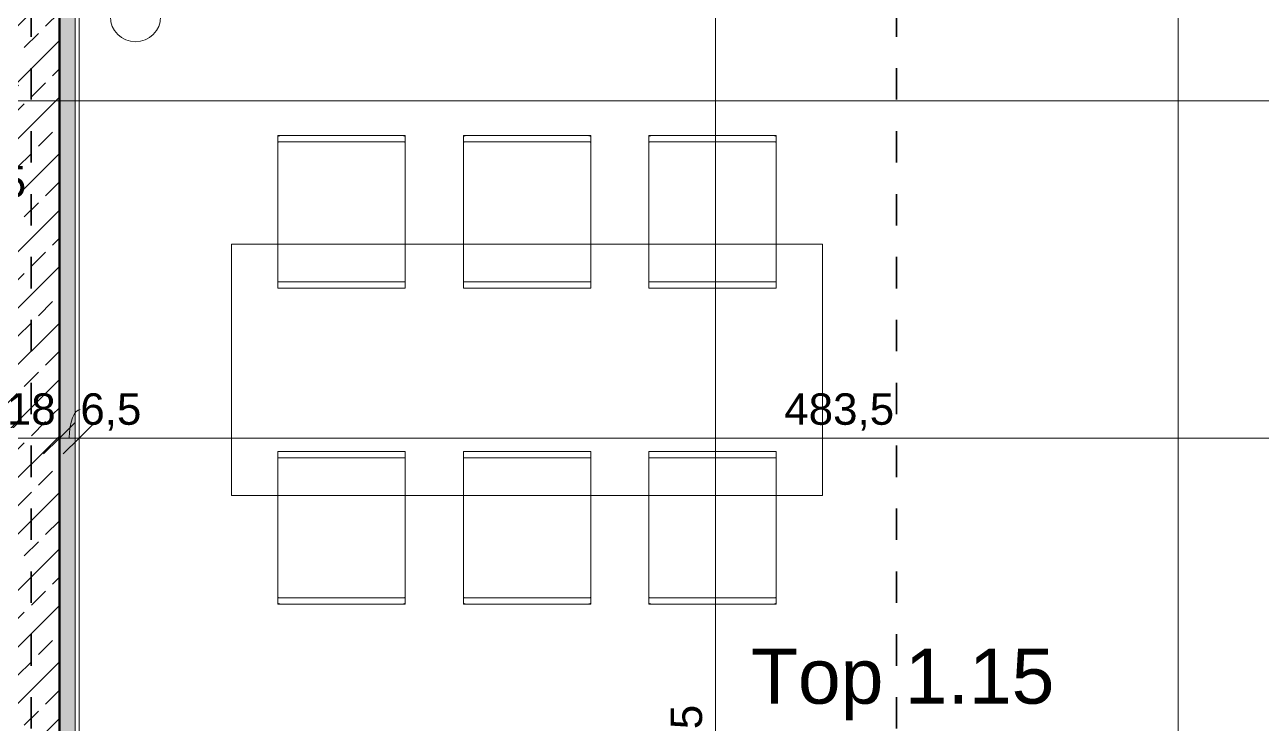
# Model space of a CAD drawing. Header units: metres. Extents: x 3 to 50, y 58.8 to 100.4.
# Drawn here: x 15.403 to 19.338, y 74.944 to 77.168 of the extents above; entities that cross this region are included whole.
import ezdxf

# ---------------------------------------------------------------- set-up
doc = ezdxf.new("R2010")
doc.units = ezdxf.units.M
doc.linetypes.add('Strich Punkt Mittel', pattern=[0.015875, 0.00635, -0.004763, 0, -0.004763])
for name, color, linetype, lineweight in [('A_Bemassung-50_', 4, 'Continuous', 9), ('A_Bemassung_', 4, 'Continuous', 9), ('A_Beschriftung_', 7, 'Continuous', 9), ('A_Moebel', 6, 'Continuous', 13), ('A_Raeume_', 7, 'Continuous', 5), ('A_Raeume_Beschriftung_', 7, 'Continuous', 9), ('A_Raster_', 1, 'Continuous', 9), ('A_Waende', 7, 'Continuous', 13)]:
    doc.layers.add(name, color=color, linetype=linetype, lineweight=lineweight)
doc.styles.add('Arial_1', font='arial.ttf', dxfattribs={"height": 0.175})
doc.styles.add('Arial_5', font='arial.ttf', dxfattribs={"height": 0.1})
doc.dimstyles.new('WGA-Bemaßung', dxfattribs={"dimscale": 0.3048, "dimtxt": 0.102026, "dimasz": 0.328084, "dimexe": 0.246063, "dimexo": 0.0625, "dimgap": 0.04101, "dimtad": 1, "dimdec": 1, "dimlfac": 100, "dimrnd": 0.5, "dimdsep": 46, "dimtxsty": 'Arial_5', "dimblk1": 'OBLIQUE', "dimblk2": 'OBLIQUE', "dimsah": 1, "dimcen": 0.09, "dimdle": 0.246063, "dimazin": 2, "dimtfac": 1, "dimtdec": 4, "dimtix": 1, "dimtmove": 0, "dimatfit": 3, "dimfxl": 0.656168, "dimfxlon": 1, "dimtvp": 1, "dimtolj": 1, "dimtzin": 0, "dimarcsym": 2})
doc.dimstyles.new('WGA-Bemaßung_1', dxfattribs={"dimscale": 0.3048, "dimtxt": 0.102026, "dimasz": 0.328084, "dimexe": 0.246063, "dimexo": 0.0625, "dimgap": 0.04101, "dimtad": 1, "dimdec": 1, "dimlfac": 100, "dimrnd": 0.5, "dimdsep": 46, "dimtxsty": 'Arial_5', "dimblk1": 'OBLIQUE', "dimblk2": 'OBLIQUE', "dimsah": 1, "dimcen": 0.09, "dimdle": 0.246063, "dimazin": 2, "dimtfac": 1, "dimtdec": 4, "dimtix": 1, "dimtmove": 1, "dimatfit": 3, "dimfxl": 0.656168, "dimfxlon": 1, "dimtvp": 1, "dimtolj": 1, "dimtzin": 0, "dimarcsym": 2})
doc.dimstyles.new('WGA-Bemaßung_2', dxfattribs={"dimscale": 0.3048, "dimtxt": 0.102026, "dimasz": 0.328084, "dimexe": 0.246063, "dimexo": 0.0625, "dimgap": 0.04101, "dimtad": 1, "dimdec": 1, "dimlfac": 100, "dimrnd": 0.5, "dimdsep": 46, "dimtxsty": 'Arial_5', "dimblk1": 'OBLIQUE', "dimblk2": 'OBLIQUE', "dimsah": 1, "dimcen": 0.09, "dimdle": 0.246063, "dimazin": 2, "dimtfac": 1, "dimtdec": 4, "dimtix": 1, "dimtmove": 2, "dimatfit": 3, "dimfxl": 0.656168, "dimfxlon": 1, "dimtvp": 1, "dimtolj": 1, "dimtzin": 0, "dimarcsym": 2})
doc.dimstyles.new('WGA-Bemaßung_3', dxfattribs={"dimscale": 0.3048, "dimtxt": 0.102026, "dimasz": 0.328084, "dimexe": 0.246063, "dimexo": 0.0625, "dimgap": 0.04101, "dimtad": 1, "dimdec": 1, "dimlfac": 100, "dimrnd": 0.5, "dimdsep": 46, "dimtxsty": 'Arial_5', "dimblk1": 'OBLIQUE', "dimblk2": 'OBLIQUE', "dimsah": 1, "dimcen": 0.09, "dimdle": 0.246063, "dimazin": 2, "dimtfac": 1, "dimtdec": 4, "dimtix": 1, "dimtmove": 0, "dimatfit": 3, "dimfxl": 0.656168, "dimfxlon": 1, "dimtvp": 1, "dimtolj": 1, "dimtzin": 0, "dimarcsym": 2})

# ---------------------------------------------------------------- blocks, each defined once
blk = doc.blocks.new('Moeb_Esstisch_rechteckig_bear - 188 x 80-V75-263_PP_02OG_BT1')
at = {"layer": 'A_Moebel', "color": 8}
for p, q in [((-1.4191, 0.7452), (-1.4391, 0.7452)), ((-1.4391, 0.7452), (-1.4391, 0.7423)), ((-1.4391, 0.7423), (-1.4391, 0.4)), ((-1.4391, 0.7423), (-1.4391, 0.7225)), ((-1.4391, 0.7423), (-1.4391, 0.6914)), ((-1.4391, 0.7255), (-1.4385, 0.7255)), ((-1.4391, 0.6716), (-1.4391, 0.7225)), ((-1.4384, 0.7255), (-1.4365, 0.7255)), ((-1.4364, 0.7255), (-1.4334, 0.7255)), ((-1.4332, 0.7255), (-1.4291, 0.7255)), ((-1.4291, 0.7255), (-1.4243, 0.7255)), ((-1.4242, 0.7255), (-1.4191, 0.7255)), ((-1.0541, 0.7452), (-1.4191, 0.7452)), ((-1.4191, 0.7452), (-1.0541, 0.7452)), ((-1.4191, 0.7255), (-1.0541, 0.7255)), ((-1.4191, 0.7255), (-1.0541, 0.7255)), ((-1.0341, 0.7452), (-1.0541, 0.7452)), ((-1.0541, 0.7255), (-1.0489, 0.7255)), ((-1.0489, 0.7255), (-1.0442, 0.7255)), ((-1.0441, 0.7255), (-1.0401, 0.7255)), ((-1.0399, 0.7255), (-1.037, 0.7255)), ((-1.0367, 0.7255), (-1.035, 0.7255)), ((-1.0347, 0.7255), (-1.0342, 0.7255)), ((-1.0341, 0.7423), (-1.0341, 0.7452)), ((-1.0341, 0.4), (-1.0341, 0.7423)), ((-1.0341, 0.7225), (-1.0341, 0.7423)), ((-1.0341, 0.6914), (-1.0341, 0.7423)), ((-1.0341, 0.7225), (-1.0341, 0.6716)), ((-0.8291, 0.7452), (-0.8491, 0.7452)), ((-0.8491, 0.7452), (-0.8491, 0.7423)), ((-0.8491, 0.7423), (-0.8491, 0.4)), ((-0.8491, 0.7423), (-0.8491, 0.7225)), ((-0.8491, 0.7423), (-0.8491, 0.6914)), ((-0.8491, 0.7255), (-0.8485, 0.7255)), ((-0.8491, 0.6716), (-0.8491, 0.7225)), ((-0.8484, 0.7255), (-0.8465, 0.7255)), ((-0.8464, 0.7255), (-0.8434, 0.7255)), ((-0.8432, 0.7255), (-0.8391, 0.7255)), ((-0.8391, 0.7255), (-0.8343, 0.7255)), ((-0.8342, 0.7255), (-0.8291, 0.7255)), ((-0.4641, 0.7452), (-0.8291, 0.7452)), ((-0.8291, 0.7452), (-0.4641, 0.7452)), ((-0.8291, 0.7255), (-0.4641, 0.7255)), ((-0.8291, 0.7255), (-0.4641, 0.7255)), ((-0.4441, 0.7452), (-0.4641, 0.7452)), ((-0.4641, 0.7255), (-0.4589, 0.7255)), ((-0.4589, 0.7255), (-0.4542, 0.7255)), ((-0.4541, 0.7255), (-0.4501, 0.7255)), ((-0.4499, 0.7255), (-0.447, 0.7255)), ((-0.4467, 0.7255), (-0.445, 0.7255)), ((-0.4447, 0.7255), (-0.4442, 0.7255)), ((-0.4441, 0.7423), (-0.4441, 0.7452)), ((-0.4441, 0.4), (-0.4441, 0.7423)), ((-0.4441, 0.7225), (-0.4441, 0.7423)), ((-0.4441, 0.6914), (-0.4441, 0.7423)), ((-0.4441, 0.7225), (-0.4441, 0.6716)), ((-0.2391, 0.7452), (-0.2591, 0.7452)), ((-0.2591, 0.7452), (-0.2591, 0.7423)), ((-0.2591, 0.7423), (-0.2591, 0.4)), ((-0.2591, 0.7423), (-0.2591, 0.7225)), ((-0.2591, 0.7423), (-0.2591, 0.6914)), ((-0.2591, 0.7255), (-0.2585, 0.7255)), ((-0.2591, 0.6716), (-0.2591, 0.7225)), ((-0.2584, 0.7255), (-0.2565, 0.7255)), ((-0.2564, 0.7255), (-0.2534, 0.7255)), ((-0.2532, 0.7255), (-0.2491, 0.7255)), ((-0.2491, 0.7255), (-0.2443, 0.7255)), ((-0.2442, 0.7255), (-0.2391, 0.7255)), ((0.1259, 0.7452), (-0.2391, 0.7452)), ((-0.2391, 0.7452), (0.1259, 0.7452)), ((-0.2391, 0.7255), (0.1259, 0.7255)), ((-0.2391, 0.7255), (0.1259, 0.7255)), ((0.1459, 0.7452), (0.1259, 0.7452)), ((0.1259, 0.7255), (0.1311, 0.7255)), ((0.1311, 0.7255), (0.1358, 0.7255)), ((0.1359, 0.7255), (0.1399, 0.7255)), ((0.1401, 0.7255), (0.143, 0.7255)), ((0.1433, 0.7255), (0.145, 0.7255)), ((0.1453, 0.7255), (0.1458, 0.7255)), ((0.1459, 0.7423), (0.1459, 0.7452)), ((0.1459, 0.4), (0.1459, 0.7423)), ((0.1459, 0.7225), (0.1459, 0.7423)), ((0.1459, 0.6914), (0.1459, 0.7423)), ((0.1459, 0.7225), (0.1459, 0.6716)), ((-1.4391, 0.6914), (-1.4391, 0.6181)), ((-1.4391, 0.6193), (-1.4391, 0.6716)), ((-1.0341, 0.6181), (-1.0341, 0.6914)), ((-1.0341, 0.6716), (-1.0341, 0.6193)), ((-0.8491, 0.6914), (-0.8491, 0.6181)), ((-0.8491, 0.6193), (-0.8491, 0.6716)), ((-0.4441, 0.6181), (-0.4441, 0.6914)), ((-0.4441, 0.6716), (-0.4441, 0.6193)), ((-0.2591, 0.6914), (-0.2591, 0.6181)), ((-0.2591, 0.6193), (-0.2591, 0.6716)), ((0.1459, 0.6181), (0.1459, 0.6914)), ((0.1459, 0.6716), (0.1459, 0.6193)), ((-1.4391, 0.4), (-1.4391, 0.6193)), ((-1.4391, 0.6181), (-1.4391, 0.4)), ((-1.0341, 0.6193), (-1.0341, 0.4)), ((-1.0341, 0.4), (-1.0341, 0.6181)), ((-0.8491, 0.4), (-0.8491, 0.6193)), ((-0.8491, 0.6181), (-0.8491, 0.4)), ((-0.4441, 0.6193), (-0.4441, 0.4)), ((-0.4441, 0.4), (-0.4441, 0.6181)), ((-0.2591, 0.4), (-0.2591, 0.6193)), ((-0.2591, 0.6181), (-0.2591, 0.4)), ((0.1459, 0.6193), (0.1459, 0.4)), ((0.1459, 0.4), (0.1459, 0.6181)), ((0.2934, 0.4), (-1.5866, 0.4)), ((-1.5866, 0.4), (-1.5866, -0.4)), ((0.2934, 0.4), (-1.5866, 0.4)), ((-1.5866, 0.4), (-1.5866, -0.4)), ((-1.4391, 0.4), (-1.4391, 0.2599)), ((-1.4391, 0.4), (-1.4391, 0.3221)), ((-1.4391, 0.3232), (-1.4391, 0.4)), ((-1.0341, 0.2599), (-1.0341, 0.4)), ((-1.0341, 0.4), (-1.0341, 0.3232)), ((-1.0341, 0.3221), (-1.0341, 0.4)), ((-0.8491, 0.4), (-0.8491, 0.2599)), ((-0.8491, 0.4), (-0.8491, 0.3221)), ((-0.8491, 0.3232), (-0.8491, 0.4)), ((-0.4441, 0.2599), (-0.4441, 0.4)), ((-0.4441, 0.4), (-0.4441, 0.3232)), ((-0.4441, 0.3221), (-0.4441, 0.4)), ((-0.2591, 0.4), (-0.2591, 0.2599)), ((-0.2591, 0.4), (-0.2591, 0.3221)), ((-0.2591, 0.3232), (-0.2591, 0.4)), ((0.1459, 0.2599), (0.1459, 0.4)), ((0.1459, 0.4), (0.1459, 0.3232)), ((0.1459, 0.3221), (0.1459, 0.4)), ((0.2934, -0.4), (0.2934, 0.4)), ((0.2934, -0.4), (0.2934, 0.4)), ((-1.4391, 0.3232), (-1.4391, 0.3076)), ((-1.4391, 0.2932), (-1.4391, 0.3221)), ((-1.0341, 0.3076), (-1.0341, 0.3232)), ((-1.0341, 0.3221), (-1.0341, 0.2932)), ((-0.8491, 0.3232), (-0.8491, 0.3076)), ((-0.8491, 0.2932), (-0.8491, 0.3221)), ((-0.4441, 0.3076), (-0.4441, 0.3232)), ((-0.4441, 0.3221), (-0.4441, 0.2932)), ((-0.2591, 0.3232), (-0.2591, 0.3076)), ((-0.2591, 0.2932), (-0.2591, 0.3221)), ((0.1459, 0.3076), (0.1459, 0.3232)), ((0.1459, 0.3221), (0.1459, 0.2932)), ((-1.4391, 0.3076), (-1.4391, 0.2928)), ((-1.4391, 0.2798), (-1.4391, 0.2928)), ((-1.4391, 0.2928), (-1.4391, 0.2799)), ((-1.4391, 0.2799), (-1.4391, 0.2696)), ((-1.4391, 0.2798), (-1.4391, 0.2599)), ((-1.4391, 0.2798), (-1.0341, 0.2798)), ((-1.0341, 0.2928), (-1.0341, 0.3076)), ((-1.0341, 0.2799), (-1.0341, 0.2928)), ((-1.0341, 0.2928), (-1.0341, 0.2798)), ((-1.0341, 0.2696), (-1.0341, 0.2799)), ((-1.0341, 0.2599), (-1.0341, 0.2798)), ((-0.8491, 0.3076), (-0.8491, 0.2928)), ((-0.8491, 0.2798), (-0.8491, 0.2928)), ((-0.8491, 0.2928), (-0.8491, 0.2799)), ((-0.8491, 0.2799), (-0.8491, 0.2696)), ((-0.8491, 0.2798), (-0.8491, 0.2599)), ((-0.8491, 0.2798), (-0.4441, 0.2798)), ((-0.4441, 0.2928), (-0.4441, 0.3076)), ((-0.4441, 0.2799), (-0.4441, 0.2928)), ((-0.4441, 0.2928), (-0.4441, 0.2798)), ((-0.4441, 0.2696), (-0.4441, 0.2799)), ((-0.4441, 0.2599), (-0.4441, 0.2798)), ((-0.2591, 0.3076), (-0.2591, 0.2928)), ((-0.2591, 0.2798), (-0.2591, 0.2928)), ((-0.2591, 0.2928), (-0.2591, 0.2799)), ((-0.2591, 0.2799), (-0.2591, 0.2696)), ((-0.2591, 0.2798), (-0.2591, 0.2599)), ((-0.2591, 0.2798), (0.1459, 0.2798)), ((0.1459, 0.2928), (0.1459, 0.3076)), ((0.1459, 0.2799), (0.1459, 0.2928)), ((0.1459, 0.2928), (0.1459, 0.2863)), ((0.1459, 0.2863), (0.1459, 0.2798)), ((0.1459, 0.2696), (0.1459, 0.2799)), ((0.1459, 0.2599), (0.1459, 0.2798)), ((-1.4391, 0.2696), (-1.4391, 0.2628)), ((-1.4391, 0.2628), (-1.4391, 0.2599)), ((-1.4391, 0.2599), (-1.0341, 0.2599)), ((-1.4391, 0.2599), (-1.0341, 0.2599)), ((-1.0341, 0.2628), (-1.0341, 0.2696)), ((-1.0341, 0.2599), (-1.0341, 0.2628)), ((-0.8491, 0.2696), (-0.8491, 0.2628)), ((-0.8491, 0.2628), (-0.8491, 0.2599)), ((-0.8491, 0.2599), (-0.4441, 0.2599)), ((-0.8491, 0.2599), (-0.4441, 0.2599)), ((-0.4441, 0.2628), (-0.4441, 0.2696)), ((-0.4441, 0.2599), (-0.4441, 0.2628)), ((-0.2591, 0.2696), (-0.2591, 0.2628)), ((-0.2591, 0.2628), (-0.2591, 0.2599)), ((-0.2591, 0.2599), (0.1459, 0.2599)), ((-0.2591, 0.2599), (0.1459, 0.2599)), ((0.1459, 0.2628), (0.1459, 0.2696)), ((0.1459, 0.2599), (0.1459, 0.2628)), ((-1.4391, -0.2599), (-1.0341, -0.2599)), ((-1.4391, -0.4), (-1.4391, -0.2599)), ((-1.4391, -0.2599), (-1.4391, -0.2628)), ((-1.4391, -0.2599), (-1.4391, -0.2798)), ((-1.0341, -0.2599), (-1.4391, -0.2599)), ((-1.4391, -0.2599), (-1.0341, -0.2599)), ((-1.4391, -0.4), (-1.4391, -0.2599)), ((-1.4391, -0.2599), (-1.4391, -0.2628)), ((-1.4391, -0.2599), (-1.4391, -0.2798)), ((-1.0341, -0.2599), (-1.4391, -0.2599)), ((-1.4391, -0.2628), (-1.4391, -0.3232)), ((-1.4391, -0.2628), (-1.4391, -0.2696)), ((-1.4391, -0.2696), (-1.4391, -0.2799)), ((-1.0341, -0.2599), (-1.0341, -0.4)), ((-1.0341, -0.2798), (-1.0341, -0.2599)), ((-1.0341, -0.3076), (-1.0341, -0.2599)), ((-1.0341, -0.2599), (-1.0341, -0.4)), ((-1.0341, -0.2798), (-1.0341, -0.2599)), ((-1.0341, -0.2628), (-1.0341, -0.2599)), ((-1.0341, -0.2696), (-1.0341, -0.2628)), ((-1.0341, -0.2799), (-1.0341, -0.2696)), ((-0.8491, -0.2599), (-0.4441, -0.2599)), ((-0.8491, -0.4), (-0.8491, -0.2599)), ((-0.8491, -0.2599), (-0.8491, -0.2799)), ((-0.8491, -0.2599), (-0.8491, -0.2798)), ((-0.4441, -0.2599), (-0.8491, -0.2599)), ((-0.4441, -0.2599), (-0.4441, -0.4)), ((-0.4441, -0.2798), (-0.4441, -0.2599)), ((-0.4441, -0.2696), (-0.4441, -0.2599)), ((-0.4441, -0.2799), (-0.4441, -0.2696)), ((-0.2591, -0.2599), (0.1459, -0.2599)), ((-0.2591, -0.4), (-0.2591, -0.2599)), ((-0.2591, -0.2599), (-0.2591, -0.2628)), ((-0.2591, -0.2599), (-0.2591, -0.2798)), ((0.1459, -0.2599), (-0.2591, -0.2599)), ((-0.2591, -0.2599), (0.1459, -0.2599)), ((-0.2591, -0.4), (-0.2591, -0.2599)), ((-0.2591, -0.2599), (-0.2591, -0.2628)), ((-0.2591, -0.2599), (-0.2591, -0.2798)), ((0.1459, -0.2599), (-0.2591, -0.2599)), ((-0.2591, -0.2628), (-0.2591, -0.2696)), ((-0.2591, -0.2628), (-0.2591, -0.2696)), ((-0.2591, -0.2696), (-0.2591, -0.2799)), ((-0.2591, -0.2696), (-0.2591, -0.2799)), ((0.1459, -0.2599), (0.1459, -0.4)), ((0.1459, -0.2798), (0.1459, -0.2599)), ((0.1459, -0.2696), (0.1459, -0.2599)), ((0.1459, -0.2599), (0.1459, -0.4)), ((0.1459, -0.2798), (0.1459, -0.2599)), ((0.1459, -0.2628), (0.1459, -0.2599)), ((0.1459, -0.2696), (0.1459, -0.2628)), ((0.1459, -0.2799), (0.1459, -0.2696)), ((0.1459, -0.2799), (0.1459, -0.2696)), ((-1.4391, -0.2928), (-1.4391, -0.2798)), ((-1.0341, -0.2798), (-1.4391, -0.2798)), ((-1.4391, -0.2818), (-1.4391, -0.2798)), ((-1.0341, -0.2798), (-1.4391, -0.2798)), ((-1.4391, -0.2799), (-1.4391, -0.3232)), ((-1.4391, -0.2863), (-1.4391, -0.2818)), ((-1.4391, -0.2928), (-1.4391, -0.2863)), ((-1.4391, -0.3018), (-1.4391, -0.2932)), ((-1.4391, -0.3018), (-1.4391, -0.2932)), ((-1.4391, -0.3221), (-1.4391, -0.3018)), ((-1.4391, -0.3117), (-1.4391, -0.3018)), ((-1.4391, -0.3221), (-1.4391, -0.3117)), ((-1.0341, -0.2798), (-1.0341, -0.2863)), ((-1.0341, -0.2798), (-1.0341, -0.2818)), ((-1.0341, -0.2928), (-1.0341, -0.2799)), ((-1.0341, -0.2818), (-1.0341, -0.2863)), ((-1.0341, -0.2863), (-1.0341, -0.2928)), ((-1.0341, -0.2863), (-1.0341, -0.2928)), ((-1.0341, -0.3076), (-1.0341, -0.2928)), ((-1.0341, -0.2932), (-1.0341, -0.3221)), ((-1.0341, -0.2932), (-1.0341, -0.3018)), ((-1.0341, -0.3018), (-1.0341, -0.3117)), ((-1.0341, -0.3232), (-1.0341, -0.3076)), ((-1.0341, -0.3232), (-1.0341, -0.3076)), ((-1.0341, -0.3117), (-1.0341, -0.3221)), ((-0.8491, -0.2818), (-0.8491, -0.2798)), ((-0.4441, -0.2798), (-0.8491, -0.2798)), ((-0.8491, -0.2799), (-0.8491, -0.3232)), ((-0.8491, -0.2863), (-0.8491, -0.2818)), ((-0.8491, -0.2928), (-0.8491, -0.2863)), ((-0.8491, -0.3018), (-0.8491, -0.2932)), ((-0.8491, -0.3117), (-0.8491, -0.3018)), ((-0.8491, -0.3221), (-0.8491, -0.3117)), ((-0.4441, -0.2798), (-0.4441, -0.2818)), ((-0.4441, -0.2928), (-0.4441, -0.2799)), ((-0.4441, -0.2818), (-0.4441, -0.2863)), ((-0.4441, -0.2863), (-0.4441, -0.2928)), ((-0.4441, -0.3076), (-0.4441, -0.2928)), ((-0.4441, -0.2932), (-0.4441, -0.3018)), ((-0.4441, -0.3018), (-0.4441, -0.3117)), ((-0.4441, -0.3232), (-0.4441, -0.3076)), ((-0.4441, -0.3117), (-0.4441, -0.3221)), ((-0.2591, -0.2928), (-0.2591, -0.2798)), ((0.1459, -0.2798), (-0.2591, -0.2798)), ((-0.2591, -0.2818), (-0.2591, -0.2798)), ((0.1459, -0.2798), (-0.2591, -0.2798)), ((-0.2591, -0.2799), (-0.2591, -0.3076)), ((-0.2591, -0.2799), (-0.2591, -0.2928)), ((-0.2591, -0.2863), (-0.2591, -0.2818)), ((-0.2591, -0.2928), (-0.2591, -0.2863)), ((-0.2591, -0.2928), (-0.2591, -0.3076)), ((-0.2591, -0.3018), (-0.2591, -0.2932)), ((-0.2591, -0.3018), (-0.2591, -0.2932)), ((-0.2591, -0.3221), (-0.2591, -0.3018)), ((-0.2591, -0.3117), (-0.2591, -0.3018)), ((-0.2591, -0.3076), (-0.2591, -0.3232)), ((-0.2591, -0.3076), (-0.2591, -0.3232)), ((-0.2591, -0.3221), (-0.2591, -0.3117)), ((0.1459, -0.2798), (0.1459, -0.2928)), ((0.1459, -0.2798), (0.1459, -0.2818)), ((0.1459, -0.2928), (0.1459, -0.2799)), ((0.1459, -0.2928), (0.1459, -0.2799)), ((0.1459, -0.2818), (0.1459, -0.2863)), ((0.1459, -0.2863), (0.1459, -0.2928)), ((0.1459, -0.3232), (0.1459, -0.2928)), ((0.1459, -0.3076), (0.1459, -0.2928)), ((0.1459, -0.2932), (0.1459, -0.3221)), ((0.1459, -0.2932), (0.1459, -0.3018)), ((0.1459, -0.3018), (0.1459, -0.3117)), ((0.1459, -0.3232), (0.1459, -0.3076)), ((0.1459, -0.3117), (0.1459, -0.3221)), ((-1.4391, -0.3221), (-1.4391, -0.4)), ((-1.4391, -0.3221), (-1.4391, -0.4)), ((-1.4391, -0.4), (-1.4391, -0.3232)), ((-1.4391, -0.4), (-1.4391, -0.3232)), ((-1.0341, -0.4), (-1.0341, -0.3221)), ((-1.0341, -0.4), (-1.0341, -0.3221)), ((-1.0341, -0.3232), (-1.0341, -0.4)), ((-1.0341, -0.3232), (-1.0341, -0.4)), ((-0.8491, -0.3221), (-0.8491, -0.4)), ((-0.8491, -0.4), (-0.8491, -0.3232)), ((-0.4441, -0.4), (-0.4441, -0.3221)), ((-0.4441, -0.3232), (-0.4441, -0.4)), ((-0.2591, -0.3221), (-0.2591, -0.4)), ((-0.2591, -0.3221), (-0.2591, -0.4)), ((-0.2591, -0.4), (-0.2591, -0.3232)), ((-0.2591, -0.4), (-0.2591, -0.3232)), ((0.1459, -0.4), (0.1459, -0.3221)), ((0.1459, -0.4), (0.1459, -0.3221)), ((0.1459, -0.3232), (0.1459, -0.4)), ((0.1459, -0.3232), (0.1459, -0.4)), ((-1.5866, -0.4), (0.2934, -0.4)), ((-1.5866, -0.4), (0.2934, -0.4)), ((-1.4391, -0.7423), (-1.4391, -0.4)), ((-1.4391, -0.6193), (-1.4391, -0.4)), ((-1.4391, -0.4), (-1.4391, -0.6181)), ((-1.4391, -0.7423), (-1.4391, -0.4)), ((-1.4391, -0.6193), (-1.4391, -0.4)), ((-1.4391, -0.4), (-1.4391, -0.6181)), ((-1.0341, -0.4), (-1.0341, -0.7423)), ((-1.0341, -0.6181), (-1.0341, -0.4)), ((-1.0341, -0.4), (-1.0341, -0.6193)), ((-1.0341, -0.4), (-1.0341, -0.7423)), ((-1.0341, -0.6181), (-1.0341, -0.4)), ((-1.0341, -0.4), (-1.0341, -0.6193)), ((-0.8491, -0.7423), (-0.8491, -0.4)), ((-0.8491, -0.6193), (-0.8491, -0.4)), ((-0.8491, -0.4), (-0.8491, -0.6181)), ((-0.4441, -0.4), (-0.4441, -0.7423)), ((-0.4441, -0.6181), (-0.4441, -0.4)), ((-0.4441, -0.4), (-0.4441, -0.6193)), ((-0.2591, -0.7423), (-0.2591, -0.4)), ((-0.2591, -0.6193), (-0.2591, -0.4)), ((-0.2591, -0.4), (-0.2591, -0.6181)), ((-0.2591, -0.7423), (-0.2591, -0.4)), ((-0.2591, -0.6193), (-0.2591, -0.4)), ((-0.2591, -0.4), (-0.2591, -0.6181)), ((0.1459, -0.4), (0.1459, -0.7423)), ((0.1459, -0.6181), (0.1459, -0.4)), ((0.1459, -0.4), (0.1459, -0.6193)), ((0.1459, -0.4), (0.1459, -0.7423)), ((0.1459, -0.6181), (0.1459, -0.4)), ((0.1459, -0.4), (0.1459, -0.6193)), ((-1.4391, -0.6181), (-1.4391, -0.6914)), ((-1.4391, -0.6181), (-1.4391, -0.6353)), ((-1.4391, -0.6716), (-1.4391, -0.6193)), ((-1.4391, -0.6716), (-1.4391, -0.6193)), ((-1.0341, -0.6353), (-1.0341, -0.6181)), ((-1.0341, -0.6353), (-1.0341, -0.6181)), ((-1.0341, -0.6193), (-1.0341, -0.6716)), ((-1.0341, -0.6193), (-1.0341, -0.6716)), ((-0.8491, -0.6181), (-0.8491, -0.6914)), ((-0.8491, -0.6716), (-0.8491, -0.6193)), ((-0.4441, -0.6914), (-0.4441, -0.6181)), ((-0.4441, -0.6193), (-0.4441, -0.6716)), ((-0.2591, -0.6181), (-0.2591, -0.6353)), ((-0.2591, -0.6181), (-0.2591, -0.6353)), ((-0.2591, -0.6716), (-0.2591, -0.6193)), ((-0.2591, -0.6716), (-0.2591, -0.6193)), ((0.1459, -0.6663), (0.1459, -0.6181)), ((0.1459, -0.6353), (0.1459, -0.6181)), ((0.1459, -0.6193), (0.1459, -0.6716)), ((0.1459, -0.6193), (0.1459, -0.6716)), ((-1.4391, -0.6353), (-1.4391, -0.6517)), ((-1.4391, -0.6517), (-1.4391, -0.6663)), ((-1.4391, -0.6663), (-1.4391, -0.6783)), ((-1.0341, -0.6517), (-1.0341, -0.6353)), ((-1.0341, -0.6517), (-1.0341, -0.6353)), ((-1.0341, -0.6663), (-1.0341, -0.6517)), ((-1.0341, -0.6868), (-1.0341, -0.6517)), ((-1.0341, -0.6914), (-1.0341, -0.6663)), ((-0.2591, -0.6353), (-0.2591, -0.6517)), ((-0.2591, -0.6353), (-0.2591, -0.6517)), ((-0.2591, -0.6517), (-0.2591, -0.6663)), ((-0.2591, -0.6517), (-0.2591, -0.6663)), ((-0.2591, -0.6663), (-0.2591, -0.6783)), ((-0.2591, -0.6663), (-0.2591, -0.6783)), ((0.1459, -0.6517), (0.1459, -0.6353)), ((0.1459, -0.6663), (0.1459, -0.6517)), ((0.1459, -0.6783), (0.1459, -0.6663)), ((0.1459, -0.6783), (0.1459, -0.6663)), ((-1.4391, -0.7225), (-1.4391, -0.6716)), ((-1.4391, -0.7225), (-1.4391, -0.6716)), ((-1.4391, -0.6783), (-1.4391, -0.6868)), ((-1.4391, -0.6868), (-1.4391, -0.6914)), ((-1.4391, -0.6914), (-1.4391, -0.7423)), ((-1.4391, -0.6914), (-1.4391, -0.7423)), ((-1.0341, -0.6716), (-1.0341, -0.7225)), ((-1.0341, -0.6716), (-1.0341, -0.7225)), ((-1.0341, -0.6914), (-1.0341, -0.6868)), ((-1.0341, -0.7423), (-1.0341, -0.6914)), ((-1.0341, -0.7423), (-1.0341, -0.6914)), ((-0.8491, -0.7225), (-0.8491, -0.6716)), ((-0.8491, -0.6914), (-0.8491, -0.7423)), ((-0.4441, -0.6716), (-0.4441, -0.7225)), ((-0.4441, -0.7423), (-0.4441, -0.6914)), ((-0.2591, -0.7225), (-0.2591, -0.6716)), ((-0.2591, -0.7225), (-0.2591, -0.6716)), ((-0.2591, -0.6783), (-0.2591, -0.6914)), ((-0.2591, -0.6783), (-0.2591, -0.6868)), ((-0.2591, -0.6868), (-0.2591, -0.6914)), ((-0.2591, -0.6914), (-0.2591, -0.7423)), ((-0.2591, -0.6914), (-0.2591, -0.7423)), ((0.1459, -0.6716), (0.1459, -0.7225)), ((0.1459, -0.6716), (0.1459, -0.7225)), ((0.1459, -0.6914), (0.1459, -0.6783)), ((0.1459, -0.6868), (0.1459, -0.6783)), ((0.1459, -0.6914), (0.1459, -0.6868)), ((0.1459, -0.7423), (0.1459, -0.6914)), ((0.1459, -0.7423), (0.1459, -0.6914)), ((-1.4391, -0.7225), (-1.4391, -0.7423)), ((-1.4391, -0.7225), (-1.4391, -0.7423)), ((-1.4391, -0.7255), (-1.4385, -0.7255)), ((-1.4391, -0.7255), (-1.4385, -0.7255)), ((-1.4391, -0.7452), (-1.4391, -0.7423)), ((-1.4391, -0.7452), (-1.4391, -0.7423)), ((-1.4191, -0.7452), (-1.4391, -0.7452)), ((-1.4191, -0.7452), (-1.4391, -0.7452)), ((-1.4384, -0.7255), (-1.4365, -0.7255)), ((-1.4384, -0.7255), (-1.4365, -0.7255)), ((-1.4364, -0.7255), (-1.4334, -0.7255)), ((-1.4364, -0.7255), (-1.4334, -0.7255)), ((-1.4332, -0.7255), (-1.4291, -0.7255)), ((-1.4332, -0.7255), (-1.4291, -0.7255)), ((-1.4291, -0.7255), (-1.4243, -0.7255)), ((-1.4291, -0.7255), (-1.4243, -0.7255)), ((-1.4242, -0.7255), (-1.4191, -0.7255)), ((-1.4242, -0.7255), (-1.4191, -0.7255)), ((-1.4191, -0.7255), (-1.0541, -0.7255)), ((-1.0541, -0.7255), (-1.4191, -0.7255)), ((-1.4191, -0.7255), (-1.0541, -0.7255)), ((-1.0541, -0.7255), (-1.4191, -0.7255)), ((-1.0541, -0.7452), (-1.4191, -0.7452)), ((-1.0541, -0.7452), (-1.4191, -0.7452)), ((-1.0541, -0.7452), (-1.4191, -0.7452)), ((-1.0541, -0.7452), (-1.4191, -0.7452)), ((-1.0541, -0.7255), (-1.0489, -0.7255)), ((-1.0541, -0.7255), (-1.0489, -0.7255)), ((-1.0341, -0.7452), (-1.0541, -0.7452)), ((-1.0341, -0.7452), (-1.0541, -0.7452)), ((-1.0489, -0.7255), (-1.0442, -0.7255)), ((-1.0489, -0.7255), (-1.0442, -0.7255)), ((-1.0441, -0.7255), (-1.0401, -0.7255)), ((-1.0441, -0.7255), (-1.0401, -0.7255)), ((-1.0399, -0.7255), (-1.037, -0.7255)), ((-1.0399, -0.7255), (-1.037, -0.7255)), ((-1.0367, -0.7255), (-1.035, -0.7255)), ((-1.0367, -0.7255), (-1.035, -0.7255)), ((-1.0347, -0.7255), (-1.0342, -0.7255)), ((-1.0347, -0.7255), (-1.0342, -0.7255)), ((-1.0341, -0.7423), (-1.0341, -0.7225)), ((-1.0341, -0.7423), (-1.0341, -0.7225)), ((-1.0341, -0.7423), (-1.0341, -0.7452)), ((-1.0341, -0.7423), (-1.0341, -0.7452)), ((-0.8491, -0.7225), (-0.8491, -0.7423)), ((-0.8491, -0.7255), (-0.8485, -0.7255)), ((-0.8491, -0.7452), (-0.8491, -0.7423)), ((-0.8291, -0.7452), (-0.8491, -0.7452)), ((-0.8484, -0.7255), (-0.8465, -0.7255)), ((-0.8464, -0.7255), (-0.8434, -0.7255)), ((-0.8432, -0.7255), (-0.8391, -0.7255)), ((-0.8391, -0.7255), (-0.8343, -0.7255)), ((-0.8342, -0.7255), (-0.8291, -0.7255)), ((-0.8291, -0.7255), (-0.4641, -0.7255)), ((-0.4641, -0.7255), (-0.8291, -0.7255)), ((-0.4641, -0.7452), (-0.8291, -0.7452)), ((-0.4641, -0.7452), (-0.8291, -0.7452)), ((-0.4641, -0.7255), (-0.4589, -0.7255)), ((-0.4441, -0.7452), (-0.4641, -0.7452)), ((-0.4589, -0.7255), (-0.4542, -0.7255)), ((-0.4541, -0.7255), (-0.4501, -0.7255)), ((-0.4499, -0.7255), (-0.447, -0.7255)), ((-0.4467, -0.7255), (-0.445, -0.7255)), ((-0.4447, -0.7255), (-0.4442, -0.7255)), ((-0.4441, -0.7423), (-0.4441, -0.7225)), ((-0.4441, -0.7423), (-0.4441, -0.7452)), ((-0.2591, -0.7225), (-0.2591, -0.7423)), ((-0.2591, -0.7225), (-0.2591, -0.7423)), ((-0.2591, -0.7255), (-0.2585, -0.7255)), ((-0.2591, -0.7255), (-0.2585, -0.7255)), ((-0.2591, -0.7452), (-0.2591, -0.7423)), ((-0.2591, -0.7452), (-0.2591, -0.7423)), ((-0.2391, -0.7452), (-0.2591, -0.7452)), ((-0.2391, -0.7452), (-0.2591, -0.7452)), ((-0.2584, -0.7255), (-0.2565, -0.7255)), ((-0.2584, -0.7255), (-0.2565, -0.7255)), ((-0.2564, -0.7255), (-0.2534, -0.7255)), ((-0.2564, -0.7255), (-0.2534, -0.7255)), ((-0.2532, -0.7255), (-0.2491, -0.7255)), ((-0.2532, -0.7255), (-0.2491, -0.7255)), ((-0.2491, -0.7255), (-0.2443, -0.7255)), ((-0.2491, -0.7255), (-0.2443, -0.7255)), ((-0.2442, -0.7255), (-0.2391, -0.7255)), ((-0.2442, -0.7255), (-0.2391, -0.7255)), ((-0.2391, -0.7255), (0.1259, -0.7255)), ((0.1259, -0.7255), (-0.2391, -0.7255)), ((-0.2391, -0.7255), (0.1259, -0.7255)), ((0.1259, -0.7255), (-0.2391, -0.7255)), ((0.1259, -0.7452), (-0.2391, -0.7452)), ((0.1259, -0.7452), (-0.2391, -0.7452)), ((0.1259, -0.7452), (-0.2391, -0.7452)), ((0.1259, -0.7452), (-0.2391, -0.7452)), ((0.1259, -0.7255), (0.1311, -0.7255)), ((0.1259, -0.7255), (0.1311, -0.7255)), ((0.1459, -0.7452), (0.1259, -0.7452)), ((0.1459, -0.7452), (0.1259, -0.7452)), ((0.1311, -0.7255), (0.1358, -0.7255)), ((0.1311, -0.7255), (0.1358, -0.7255)), ((0.1359, -0.7255), (0.1399, -0.7255)), ((0.1359, -0.7255), (0.1399, -0.7255)), ((0.1401, -0.7255), (0.143, -0.7255)), ((0.1401, -0.7255), (0.143, -0.7255)), ((0.1433, -0.7255), (0.145, -0.7255)), ((0.1433, -0.7255), (0.145, -0.7255)), ((0.1453, -0.7255), (0.1458, -0.7255)), ((0.1453, -0.7255), (0.1458, -0.7255)), ((0.1459, -0.7423), (0.1459, -0.7225)), ((0.1459, -0.7423), (0.1459, -0.7225)), ((0.1459, -0.7423), (0.1459, -0.7452)), ((0.1459, -0.7423), (0.1459, -0.7452))]:
    blk.add_line(p, q, dxfattribs=at)
for centre, major_axis, start_param, end_param in [((-1.4191, 0.7423), (0.02, 0), 1.570796, 3.141593), ((-1.4191, 0.7225), (-0.02, 0), 4.712389, 6.283185), ((-1.0541, 0.7423), (-0.02, 0), 3.141593, 4.712389), ((-1.0541, 0.7225), (0.02, 0), 0, 1.570796), ((-0.8291, 0.7423), (-0.02, 0), 4.712389, 6.283185), ((-0.8291, 0.7225), (-0.02, 0), 4.712389, 6.283185), ((-0.4641, 0.7423), (-0.02, 0), 3.141593, 4.712389), ((-0.4641, 0.7225), (-0.02, 0), 3.141593, 4.712389), ((-0.2391, 0.7423), (-0.02, 0), 4.712389, 6.283185), ((-0.2391, 0.7225), (-0.02, 0), 4.712389, 6.283185), ((0.1259, 0.7423), (-0.02, 0), 3.141593, 4.712389), ((0.1259, 0.7225), (0.02, 0), 0, 1.570796), ((-1.4191, -0.7225), (0.02, 0), 3.141593, 4.712389), ((-1.4191, -0.7225), (0.02, 0), 3.141593, 4.712389), ((-1.4191, -0.7423), (0.02, 0), 3.141593, 4.712389), ((-1.4191, -0.7423), (0.02, 0), 3.141593, 4.712389), ((-1.0541, -0.7225), (0.02, 0), 4.712389, 6.283185), ((-1.0541, -0.7225), (0.02, 0), 4.712389, 6.283185), ((-1.0541, -0.7423), (0.02, 0), 4.712389, 6.283185), ((-1.0541, -0.7423), (0.02, 0), 4.712389, 6.283185), ((-0.8291, -0.7225), (0.02, 0), 3.141593, 4.712389), ((-0.8291, -0.7423), (0.02, 0), 3.141593, 4.712389), ((-0.4641, -0.7225), (0.02, 0), 4.712389, 6.283185), ((-0.4641, -0.7423), (0.02, 0), 4.712389, 6.283185), ((-0.2391, -0.7225), (0.02, 0), 3.141593, 4.712389), ((-0.2391, -0.7225), (0.02, 0), 3.141593, 4.712389), ((-0.2391, -0.7423), (0.02, 0), 3.141593, 4.712389), ((-0.2391, -0.7423), (0.02, 0), 3.141593, 4.712389), ((0.1259, -0.7225), (0.02, 0), 4.712389, 6.283185), ((0.1259, -0.7225), (0.02, 0), 4.712389, 6.283185), ((0.1259, -0.7423), (0.02, 0), 4.712389, 6.283185), ((0.1259, -0.7423), (0.02, 0), 4.712389, 6.283185)]:
    blk.add_ellipse(centre, major_axis=major_axis, ratio=0.147809, start_param=start_param, end_param=end_param, dxfattribs=at)
blk = doc.blocks.new('DIMBLOCK209-263_PP_02OG_BT1')
at = {"layer": 'A_Bemassung-50_', "transparency": 16777216}
for p, q in [((15.2077, 76.926), (15.2077, 77.126)), ((15.3327, 76.926), (15.3327, 77.126)), ((15.2077, 76.926), (15.3327, 76.926)), ((15.2077, 76.926), (15.2077, 76.851)), ((15.3327, 76.926), (15.3327, 76.851))]:
    blk.add_line(p, q, dxfattribs=at)
at = {"layer": 'A_Bemassung-50_', "lineweight": 35, "transparency": 16777216}
for p, q in [((15.2077, 76.926), (15.2577, 76.976)), ((15.3327, 76.926), (15.3827, 76.976)), ((15.2077, 76.926), (15.1577, 76.876)), ((15.3327, 76.926), (15.2827, 76.876))]:
    blk.add_line(p, q, dxfattribs=at)
at = {"layer": 'A_Bemassung-50_', "color": 0, "transparency": 16777216, "insert": (15.1352, 76.7186), "char_height": 0.1, "width": 0.323972, "attachment_point": 1, "line_spacing_factor": 0.941778, "style": 'Arial_5'}
blk.add_mtext('12,5', dxfattribs=at)
blk = doc.blocks.new('_Oblique')
at = {"color": 0, "linetype": 'ByBlock', "lineweight": -2}
blk.add_line((-0.5, -0.5), (0.5, 0.5), dxfattribs=at)
blk = doc.blocks.new('DIMBLOCK210-263_PP_02OG_BT1')
at = {"layer": 'A_Bemassung-50_', "transparency": 16777216}
for p, q in [((15.3327, 76.926), (15.3327, 77.126)), ((28.8227, 76.926), (28.8227, 77.126)), ((15.3327, 76.926), (28.8227, 76.926)), ((15.3327, 76.926), (15.3327, 76.851)), ((28.8227, 76.926), (28.8227, 76.851))]:
    blk.add_line(p, q, dxfattribs=at)
at = {"layer": 'A_Bemassung-50_', "lineweight": 35, "transparency": 16777216}
for p, q in [((15.3327, 76.926), (15.3827, 76.976)), ((28.8227, 76.926), (28.8727, 76.976)), ((15.3327, 76.926), (15.2827, 76.876)), ((28.8227, 76.926), (28.7727, 76.876))]:
    blk.add_line(p, q, dxfattribs=at)
at = {"layer": 'A_Bemassung-50_', "color": 0, "transparency": 16777216, "insert": (21.9238, 77.0683), "char_height": 0.1, "width": 0.369177, "attachment_point": 1, "line_spacing_factor": 0.941778, "style": 'Arial_5'}
blk.add_mtext('1349', dxfattribs=at)
blk = doc.blocks.new('DIMBLOCK275-263_PP_02OG_BT1')
at = {"layer": 'A_Bemassung-50_', "lineweight": 35, "transparency": 16777216}
for p, q in [((17.599, 78.4805), (17.549, 78.5305)), ((17.599, 78.4805), (17.649, 78.4305)), ((17.599, 71.178), (17.549, 71.228)), ((17.599, 71.178), (17.649, 71.128))]:
    blk.add_line(p, q, dxfattribs=at)
at = {"layer": 'A_Bemassung-50_', "transparency": 16777216}
for p, q in [((17.599, 78.4805), (17.524, 78.4805)), ((17.599, 78.4805), (17.599, 71.103)), ((17.599, 78.4805), (17.799, 78.4805)), ((17.599, 71.178), (17.524, 71.178)), ((17.599, 71.178), (17.799, 71.178))]:
    blk.add_line(p, q, dxfattribs=at)
at = {"layer": 'A_Bemassung-50_', "color": 0, "transparency": 16777216, "insert": (17.4567, 74.6558), "char_height": 0.1, "width": 0.416266, "attachment_point": 1, "rotation": 90, "line_spacing_factor": 0.941778, "style": 'Arial_5'}
blk.add_mtext('730,5', dxfattribs=at)
blk = doc.blocks.new('DIMBLOCK391-263_PP_02OG_BT1')
at = {"layer": 'A_Bemassung-50_', "lineweight": 35, "transparency": 16777216}
for p, q in [((19.0711, 78.3005), (19.0211, 78.3505)), ((19.0711, 78.3005), (19.1211, 78.2505)), ((19.0711, 71.178), (19.0211, 71.228)), ((19.0711, 71.178), (19.1211, 71.128))]:
    blk.add_line(p, q, dxfattribs=at)
at = {"layer": 'A_Bemassung-50_', "transparency": 16777216}
for p, q in [((19.0711, 78.3005), (18.9961, 78.3005)), ((19.0711, 78.3005), (19.0711, 71.103)), ((19.0711, 78.3005), (19.2711, 78.3005)), ((19.0711, 71.178), (18.9961, 71.178)), ((19.0711, 71.178), (19.2711, 71.178))]:
    blk.add_line(p, q, dxfattribs=at)
at = {"layer": 'A_Bemassung-50_', "color": 0, "transparency": 16777216, "insert": (18.9287, 74.5658), "char_height": 0.1, "width": 0.416266, "attachment_point": 1, "rotation": 90, "line_spacing_factor": 0.941778, "style": 'Arial_5'}
blk.add_mtext('712,5', dxfattribs=at)
blk = doc.blocks.new('DIMBLOCK609-263_PP_02OG_BT1')
at = {"layer": 'A_Bemassung-50_', "transparency": 16777216}
for p, q in [((15.3327, 75.8535), (15.3327, 76.0535)), ((15.5127, 75.8535), (15.5127, 76.0535)), ((15.3327, 75.8535), (15.5127, 75.8535)), ((15.3327, 75.8535), (15.3327, 75.7785)), ((15.5127, 75.8535), (15.5127, 75.7785))]:
    blk.add_line(p, q, dxfattribs=at)
at = {"layer": 'A_Bemassung-50_', "lineweight": 35, "transparency": 16777216}
for p, q in [((15.3327, 75.8535), (15.3827, 75.9035)), ((15.5127, 75.8535), (15.5627, 75.9035)), ((15.3327, 75.8535), (15.2827, 75.8035)), ((15.5127, 75.8535), (15.4627, 75.8035))]:
    blk.add_line(p, q, dxfattribs=at)
at = {"layer": 'A_Bemassung-50_', "color": 0, "transparency": 16777216, "insert": (15.3458, 75.9958), "char_height": 0.1, "width": 0.184588, "attachment_point": 1, "line_spacing_factor": 0.941778, "style": 'Arial_5'}
blk.add_mtext('18', dxfattribs=at)
blk = doc.blocks.new('DIMBLOCK610-263_PP_02OG_BT1')
at = {"layer": 'A_Bemassung-50_', "transparency": 16777216}
for p, q in [((15.5127, 75.8535), (15.5127, 76.0535)), ((15.5752, 75.8535), (15.5752, 76.0535)), ((15.5127, 75.8535), (15.5752, 75.8535)), ((15.5127, 75.8535), (15.5127, 75.7785)), ((15.5752, 75.8535), (15.5752, 75.7785))]:
    blk.add_line(p, q, dxfattribs=at)
at = {"layer": 'A_Bemassung-50_', "lineweight": 35, "transparency": 16777216}
for p, q in [((15.5127, 75.8535), (15.5627, 75.9035)), ((15.5752, 75.8535), (15.6252, 75.9035)), ((15.5127, 75.8535), (15.4627, 75.8035)), ((15.5752, 75.8535), (15.5252, 75.8035))]:
    blk.add_line(p, q, dxfattribs=at)
at = {"layer": 'A_Bemassung-50_', "transparency": 16777216}
blk.add_ellipse((15.5794, 75.8535), major_axis=(0, 0.091), ratio=0.3897, start_param=0, end_param=1.570796, dxfattribs=at)
at = {"layer": 'A_Bemassung-50_', "color": 0, "transparency": 16777216, "insert": (15.5794, 75.9958), "char_height": 0.1, "width": 0.231677, "attachment_point": 1, "line_spacing_factor": 0.941778, "style": 'Arial_5'}
blk.add_mtext('6,5', dxfattribs=at)
blk = doc.blocks.new('DIMBLOCK611-263_PP_02OG_BT1')
at = {"layer": 'A_Bemassung-50_', "transparency": 16777216}
for p, q in [((15.5752, 75.8535), (15.5752, 76.0535)), ((20.4077, 75.8535), (20.4077, 76.0535)), ((15.5752, 75.8535), (20.4077, 75.8535)), ((15.5752, 75.8535), (15.5752, 75.7785)), ((20.4077, 75.8535), (20.4077, 75.7785))]:
    blk.add_line(p, q, dxfattribs=at)
at = {"layer": 'A_Bemassung-50_', "lineweight": 35, "transparency": 16777216}
for p, q in [((15.5752, 75.8535), (15.6252, 75.9035)), ((20.4077, 75.8535), (20.4577, 75.9035)), ((15.5752, 75.8535), (15.5252, 75.8035)), ((20.4077, 75.8535), (20.3577, 75.8035))]:
    blk.add_line(p, q, dxfattribs=at)
at = {"layer": 'A_Bemassung-50_', "color": 0, "transparency": 16777216, "insert": (17.818, 75.9958), "char_height": 0.1, "width": 0.416266, "attachment_point": 1, "line_spacing_factor": 0.941778, "style": 'Arial_5'}
blk.add_mtext('483,5', dxfattribs=at)
blk = doc.blocks.new('BS_Wand_Lollipop - links_unten-2026911-263_PP_02OG_BT1')
at = {"layer": 'A_Beschriftung_'}
for p, q in [((-0.00467, 0.001367), (-0.01347, 0.001367)), ((-0.003087, 0), (0.003, 0)), ((-0.00467, -0.001833), (-0.01347, -0.001833))]:
    blk.add_line(p, q, dxfattribs=at)
for centre, start, end in [((-0.01347, -0.000233), 90, 270), ((-0.00467, -0.000233), 270, 90)]:
    blk.add_arc(centre, 0.0016, start, end, dxfattribs=at)

msp = doc.modelspace()

# ---------------------------------------------------------------- hatches: boundary and pattern name
at = {"layer": 'A_Waende', "lineweight": 5}
h = msp.add_hatch(dxfattribs=at)
h.set_pattern_fill('FP_4', color=250, style=0, pattern_type=2)
h.set_pattern_definition([(45, (0, 0), (-0.08980256, 0.08980256), []), (45, (0.0898, 0), (-0.08980256, 0.08980256), [0.0635, -0.03175])])
h.paths.add_polyline_path([(15.5127, 71.178), (15.5127, 78.983), (15.3327, 78.983), (15.3327, 71.178)])
h.paths.add_polyline_path([(15.3586, 80.003), (15.5127, 80.003), (15.5127, 80.1555), (15.3327, 80.1555), (15.3327, 80.003), (15.3372, 80.003)])
h = msp.add_hatch(dxfattribs=at)
h.set_pattern_fill('FP_114', color=250, angle=315, style=0, pattern_type=2)
h.set_pattern_definition([(135, (15.57473, 74.54178), (-0.2539998, 0.1270034), [0.02245, -0.15715]), (135, (15.46372, 74.58916), (-0.2539998, 0.1270034), [0.02245, -0.15715]), (135, (15.57473, 74.60542), (-0.2539998, 0.1270034), [0.02245, -0.15715]), (135, (15.46372, 74.6528), (-0.2539998, 0.1270034), [0.02245, -0.15715]), (161.565, (15.559178, 74.55734), (-0.50799766, 0.1270007), [0.0502, -0.35141]), (161.565, (15.5118, 74.573602), (-0.50799766, 0.1270007), [0.0502, -0.35141]), (161.565, (15.559178, 74.62098), (-0.50799766, 0.1270007), [0.0502, -0.35141]), (161.565, (15.5118, 74.637242), (-0.50799766, 0.1270007), [0.0502, -0.35141]), (225, (15.464425, 74.55734), (0.2539998, 0.1270034), [0.02245, -0.15715]), (225, (15.57473, 74.60542), (0.2539998, 0.1270034), [0.02245, -0.15715]), (225, (15.464425, 74.62098), (0.2539998, 0.1270034), [0.02245, -0.15715]), (225, (15.57544, 74.668355), (0.2539998, 0.1270034), [0.02245, -0.15715]), (198.435, (15.5118, 74.573602), (0.50799766, 0.1270007), [0.0502, -0.35141]), (198.435, (15.559178, 74.589866), (0.50799766, 0.1270007), [0.0502, -0.35141]), (198.435, (15.5118, 74.637242), (0.50799766, 0.1270007), [0.0502, -0.35141]), (198.435, (15.559885, 74.6528), (0.50799766, 0.1270007), [0.0502, -0.35141])])
h.paths.add_polyline_path([(15.5127, 71.178), (15.5627, 71.178), (15.5627, 77.9055), (15.5127, 77.9055), (15.5127, 71.1885)])

# ---------------------------------------------------------------- linework, layer by layer
at = {"layer": 'A_Raeume_', "flags": 128}
msp.add_lwpolyline([(15.5752, 71.178), (19.1391, 71.178), (19.1391, 74.8555), (20.2827, 74.8555), (20.2827, 75.9177), (20.2827, 76.0555), (20.2827, 78.2005), (16.6077, 78.2005), (16.6077, 77.9055), (15.5752, 77.9055)], close=True, dxfattribs=at)
at = {"layer": 'A_Raster_', "linetype": 'Strich Punkt Mittel', "lineweight": 35}
for p, q in [((15.4227, 94.2296), (15.4227, 59.9489)), ((18.1752, 94.2296), (18.1752, 59.9489))]:
    msp.add_line(p, q, dxfattribs=at)
at = {"layer": 'A_Waende', "lineweight": 50}
msp.add_line((15.5127, 71.178), (15.5127, 78.3005), dxfattribs=at)
at = {"layer": 'A_Waende', "color": 10}
for p, q in [((15.5627, 71.178), (15.5627, 77.9055)), ((15.5752, 77.9055), (15.5752, 71.178))]:
    msp.add_line(p, q, dxfattribs=at)

# ---------------------------------------------------------------- block references
at = {"layer": 'A_Beschriftung_', "xscale": 49.99999999999998, "yscale": 49.99999999999998, "zscale": 49.99999999999998, "rotation": 89.99999999999991}
msp.add_blockref('BS_Wand_Lollipop - links_unten-2026911-263_PP_02OG_BT1', (15.7432, 77.8672), dxfattribs=at)
at = {"layer": 'A_Moebel', "color": 8}
msp.add_blockref('Moeb_Esstisch_rechteckig_bear - 188 x 80-V75-263_PP_02OG_BT1', (17.6467, 76.0705), dxfattribs=at)

# ---------------------------------------------------------------- texts
at = {"layer": 'A_Raeume_Beschriftung_', "insert": (17.7123, 75.1839), "char_height": 0.175, "width": 1.190506, "attachment_point": 1, "style": 'Arial_1'}
msp.add_mtext('Top 1.15', dxfattribs=at)

# ---------------------------------------------------------------- dimensions: what is measured, and where the dimension line sits
at = {"layer": 'A_Bemassung_'}
for base, p1, p2, dimstyle, override, picture, middle in [((17.5989905121, 71.1779984321), (17.7989905121, 78.4804984321), (17.7989905121, 71.1779984321), 'WGA-Bemaßung', {"dimpost": '<>', "dimfxl": 7.3025}, 'DIMBLOCK275-263_PP_02OG_BT1', (17.5353991066, 74.8292484321)), ((19.0710518686, 71.1779984321), (19.2710518686, 78.3004984321), (19.2710518686, 71.1779984321), 'WGA-Bemaßung_3', {"dimpost": '<>', "dimfxl": 7.1225}, 'DIMBLOCK391-263_PP_02OG_BT1', (19.0074945696, 74.7392484321))]:
    dim = msp.add_linear_dim(base=base, p1=p1, p2=p2, angle=90, dimstyle=dimstyle, override=override, dxfattribs=at)
    dim.commit()
    dim.dimension.update_dxf_attribs({"geometry": picture, "text_midpoint": middle})
for base, p1, p2, dimstyle, override, picture, middle in [((15.3327, 76.926), (15.2077, 77.126), (15.3327, 77.126), 'WGA-Bemaßung_2', {"dimpost": '<>', "dimfxl": 0.125}, 'DIMBLOCK209-263_PP_02OG_BT1', (15.2972, 76.6519)), ((15.5751682485, 75.8534844771), (15.5126682485, 76.0534844771), (15.5751682485, 76.0534844771), 'WGA-Bemaßung_1', {"dimpost": '<>', "dimfxl": 0.0625}, 'DIMBLOCK610-263_PP_02OG_BT1', (15.6952124093, 75.9291407775))]:
    dim = msp.add_linear_dim(base=base, p1=p1, p2=p2, dimstyle=dimstyle, override=override, dxfattribs=at)
    dim.commit()
    dim.dimension.update_dxf_attribs({"geometry": picture, "text_midpoint": middle, "dimtype": 160})
for base, p1, p2, dimstyle, override, picture, middle in [((28.8227, 76.926), (15.3327, 77.126), (28.8227, 77.126), 'WGA-Bemaßung', {"dimpost": '<>', "dimfxl": 13.49}, 'DIMBLOCK210-263_PP_02OG_BT1', (22.0777, 76.9896)), ((15.5127, 75.8535), (15.3327, 76.0535), (15.5127, 76.0535), 'WGA-Bemaßung_3', {"dimpost": '<>', "dimfxl": 0.18}, 'DIMBLOCK609-263_PP_02OG_BT1', (15.4227, 75.917)), ((20.4076682485, 75.8534844771), (15.5751682485, 76.0534844771), (20.4076682485, 76.0534844771), 'WGA-Bemaßung_3', {"dimpost": '<>', "dimfxl": 4.8325}, 'DIMBLOCK611-263_PP_02OG_BT1', (17.9914182485, 75.9170758826))]:
    dim = msp.add_linear_dim(base=base, p1=p1, p2=p2, dimstyle=dimstyle, override=override, dxfattribs=at)
    dim.commit()
    dim.dimension.update_dxf_attribs({"geometry": picture, "text_midpoint": middle})

doc.saveas('drawing.dxf')
